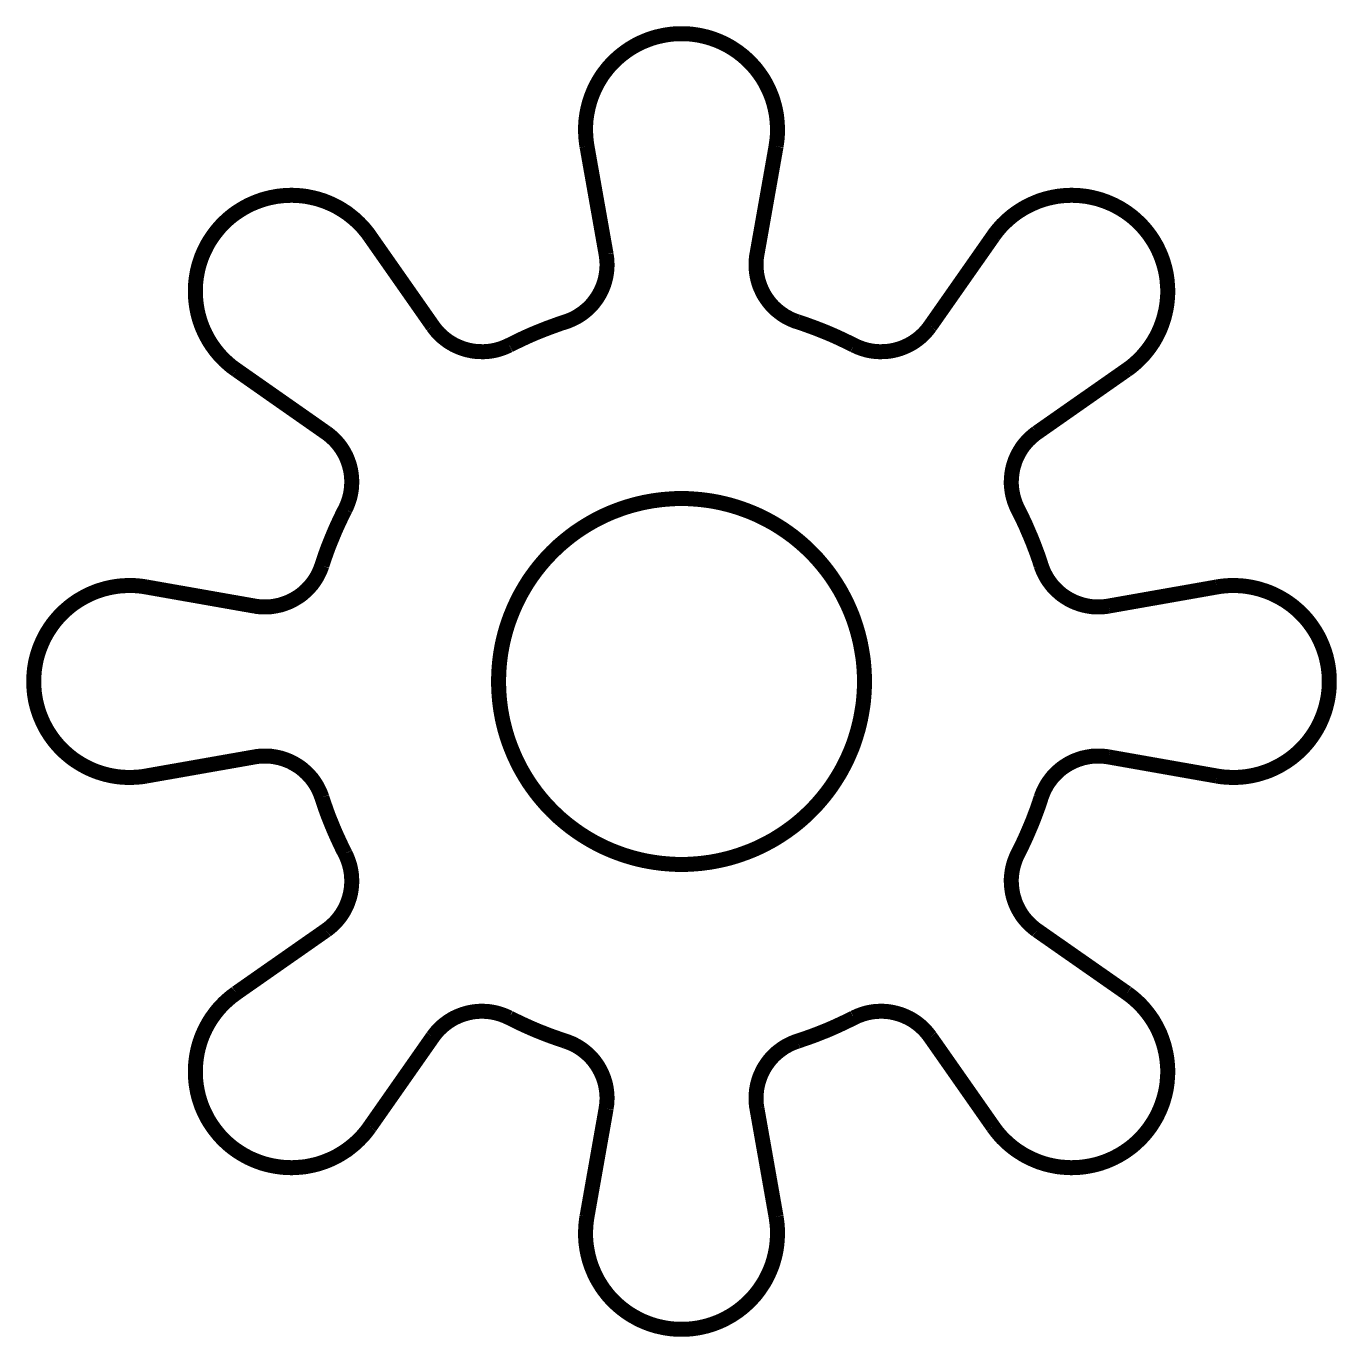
# Model space of a CAD drawing. Extents: x 1.1 to 21.8, y 1.7 to 15.4.
# Drawn here: x 4.028 to 4.888, y 4.899 to 5.759 of the extents above; entities that cross this region are included whole.
import ezdxf

# ---------------------------------------------------------------- set-up
doc = ezdxf.new("R2010")
doc.units = 0
doc.layers.get('0').update_dxf_attribs({"linetype": 'CONTINUOUS'})

msp = doc.modelspace()

# ---------------------------------------------------------------- linework, layer by layer
at = {"color": 0, "const_width": 0.00985}
for points in [[(4.52024, 5.6805), (4.52051, 5.68246), (4.52078, 5.68435), (4.521, 5.68631), (4.52111, 5.68826), (4.52115, 5.69021), (4.52115, 5.69217), (4.52111, 5.69407), (4.521, 5.69601), (4.52083, 5.69797), (4.52061, 5.69987), (4.52035, 5.70182), (4.51958, 5.70562), (4.5191, 5.70751), (4.51856, 5.70942), (4.51801, 5.71126), (4.51736, 5.71311), (4.51665, 5.7149), (4.5159, 5.71669), (4.51508, 5.71847), (4.51335, 5.72194), (4.51237, 5.72364), (4.51133, 5.72532), (4.51025, 5.72694), (4.50911, 5.72851), (4.50797, 5.73004), (4.50678, 5.73161), (4.50549, 5.73307), (4.50418, 5.73449), (4.50282, 5.73589), (4.50146, 5.73725), (4.49854, 5.73986), (4.4955, 5.74224), (4.49387, 5.74338), (4.49224, 5.74447), (4.49061, 5.7455), (4.48893, 5.74647), (4.48719, 5.7474), (4.48546, 5.74826), (4.48372, 5.74908), (4.48193, 5.74983), (4.48008, 5.75054), (4.47825, 5.75119), (4.4764, 5.75179), (4.47456, 5.75233), (4.47076, 5.75319), (4.46886, 5.75358), (4.4669, 5.75385), (4.465, 5.75413), (4.46306, 5.75429), (4.4611, 5.75439), (4.45915, 5.75444), (4.45719, 5.75444), (4.45524, 5.75439), (4.45335, 5.75429), (4.45139, 5.75413), (4.44943, 5.75385), (4.44754, 5.75358), (4.44564, 5.75319), (4.44185, 5.75233), (4.43994, 5.75179), (4.4381, 5.75119), (4.43625, 5.75054), (4.43446, 5.74983), (4.43267, 5.74908), (4.43088, 5.74826), (4.42914, 5.7474), (4.42746, 5.74647), (4.42578, 5.7455), (4.4241, 5.74447), (4.42247, 5.74338), (4.4209, 5.74224), (4.41932, 5.74104), (4.41786, 5.73986), (4.41635, 5.73856), (4.41493, 5.73725), (4.41351, 5.73589), (4.41217, 5.73449), (4.41086, 5.73307), (4.40961, 5.73161), (4.40842, 5.73004), (4.40722, 5.72851), (4.40608, 5.72694), (4.40506, 5.72532), (4.40403, 5.72364), (4.40306, 5.72194), (4.40213, 5.72021), (4.40126, 5.71847), (4.39974, 5.7149), (4.39903, 5.71311), (4.39839, 5.71126), (4.39779, 5.70942), (4.39681, 5.70562), (4.39606, 5.70182), (4.39578, 5.69987), (4.39551, 5.69797), (4.39535, 5.69601), (4.39524, 5.69407), (4.39518, 5.69217), (4.39529, 5.68826), (4.3954, 5.68631), (4.39561, 5.68435), (4.39583, 5.68246), (4.39615, 5.6805)], [(4.39615, 5.6805), (4.40869, 5.60965)], [(4.52024, 5.6805), (4.50771, 5.60965)], [(4.25369, 5.62147), (4.25256, 5.6231), (4.25136, 5.62462), (4.25011, 5.62614), (4.24886, 5.62761), (4.2475, 5.62901), (4.24615, 5.63037), (4.24474, 5.63172), (4.24328, 5.63303), (4.24175, 5.63428), (4.23872, 5.63667), (4.23708, 5.63775), (4.23546, 5.63878), (4.23378, 5.63981), (4.2321, 5.64079), (4.22863, 5.64253), (4.22504, 5.64404), (4.22319, 5.64475), (4.21951, 5.64594), (4.21761, 5.64643), (4.21571, 5.64686), (4.21192, 5.64763), (4.20996, 5.64789), (4.20806, 5.64806), (4.20611, 5.64828), (4.20221, 5.64839), (4.20031, 5.64833), (4.19835, 5.64828), (4.1964, 5.64811), (4.19444, 5.64789), (4.19254, 5.64768), (4.1906, 5.64729), (4.18869, 5.64692), (4.18679, 5.64649), (4.18494, 5.646), (4.18306, 5.64546), (4.18121, 5.64481), (4.17942, 5.64415), (4.17757, 5.64339), (4.17578, 5.64264), (4.17404, 5.64182), (4.17231, 5.6409), (4.17063, 5.63997), (4.16894, 5.63894), (4.16732, 5.63792), (4.16569, 5.63683), (4.16411, 5.63569), (4.1626, 5.6345), (4.16108, 5.63325), (4.15961, 5.63194), (4.15821, 5.63058), (4.15685, 5.62924), (4.15549, 5.62782), (4.15424, 5.62636), (4.153, 5.62483), (4.15181, 5.62332), (4.15067, 5.62175), (4.14953, 5.62011), (4.14849, 5.61849), (4.14746, 5.61681), (4.14654, 5.61513), (4.14481, 5.61165), (4.14328, 5.60807), (4.14264, 5.60622), (4.14144, 5.60254), (4.14094, 5.60064), (4.14051, 5.59874), (4.14014, 5.59685), (4.13981, 5.59494), (4.13954, 5.59299), (4.13932, 5.59104), (4.13921, 5.58914), (4.13911, 5.58718), (4.13911, 5.58328), (4.13921, 5.58132), (4.13938, 5.57943), (4.1396, 5.57747), (4.13986, 5.57553), (4.14019, 5.57362), (4.14057, 5.57172), (4.141, 5.56982), (4.14154, 5.56793), (4.14208, 5.56608), (4.14339, 5.56239), (4.14415, 5.5606), (4.14497, 5.55881), (4.14578, 5.55707), (4.14671, 5.55533), (4.14763, 5.55365), (4.14865, 5.55197), (4.14968, 5.55035), (4.15196, 5.54719), (4.15315, 5.54568), (4.1544, 5.54417), (4.15571, 5.54269), (4.15707, 5.54135), (4.15842, 5.53993), (4.16135, 5.53733), (4.16282, 5.53608), (4.16596, 5.53381)], [(4.75043, 5.53381), (4.75201, 5.53494), (4.75353, 5.53608), (4.75504, 5.53733), (4.75651, 5.53863), (4.75792, 5.53993), (4.75933, 5.54135), (4.76064, 5.54269), (4.76193, 5.54417), (4.76318, 5.54568), (4.76438, 5.54719), (4.76557, 5.54878), (4.76665, 5.55035), (4.76774, 5.55197), (4.76969, 5.55533), (4.77143, 5.55881), (4.77225, 5.5606), (4.77294, 5.56239), (4.77365, 5.56424), (4.77485, 5.56793), (4.77533, 5.56982), (4.77621, 5.57362), (4.77653, 5.57553), (4.77681, 5.57747), (4.77701, 5.57943), (4.77718, 5.58132), (4.77729, 5.58328), (4.77729, 5.58718), (4.77718, 5.58914), (4.77701, 5.59104), (4.77686, 5.59299), (4.77658, 5.59494), (4.77626, 5.59685), (4.77588, 5.59874), (4.77544, 5.60064), (4.7749, 5.60254), (4.77436, 5.60439), (4.77376, 5.60622), (4.77306, 5.60807), (4.77235, 5.60986), (4.77154, 5.61165), (4.77072, 5.61339), (4.76986, 5.61513), (4.7679, 5.61849), (4.76574, 5.62175), (4.7646, 5.62332), (4.7634, 5.62483), (4.76215, 5.62636), (4.76085, 5.62782), (4.75956, 5.62924), (4.75672, 5.63194), (4.75526, 5.63325), (4.75379, 5.6345), (4.75222, 5.63569), (4.75065, 5.63683), (4.74908, 5.63792), (4.74744, 5.63894), (4.74576, 5.63997), (4.74229, 5.64182), (4.74056, 5.64264), (4.73699, 5.64415), (4.73329, 5.64546), (4.73144, 5.646), (4.72954, 5.64649), (4.72765, 5.64692), (4.72385, 5.64768), (4.7219, 5.64789), (4.72, 5.64811), (4.71804, 5.64828), (4.71414, 5.64839), (4.71218, 5.64833), (4.71029, 5.64828), (4.70833, 5.64806), (4.70638, 5.64789), (4.70449, 5.64763), (4.70253, 5.64725), (4.70063, 5.64686), (4.69874, 5.64643), (4.69689, 5.64594), (4.69499, 5.64535), (4.69314, 5.64475), (4.69135, 5.64404), (4.68778, 5.64253), (4.68431, 5.64079), (4.68257, 5.63981), (4.67931, 5.63775), (4.67768, 5.63667), (4.67611, 5.63547), (4.67458, 5.63428), (4.67312, 5.63303), (4.67165, 5.63172), (4.66883, 5.62901), (4.66754, 5.62761), (4.66629, 5.62614), (4.66504, 5.62462), (4.66385, 5.6231), (4.66271, 5.62147)], [(4.25369, 5.62147), (4.29497, 5.5625)], [(4.66271, 5.62147), (4.62142, 5.5625)], [(4.382, 5.56532), (4.38346, 5.56581), (4.38639, 5.567), (4.38781, 5.56771), (4.38917, 5.56842), (4.39051, 5.56922), (4.39312, 5.57096), (4.39437, 5.57194), (4.39556, 5.57292), (4.39675, 5.57394), (4.39789, 5.57503), (4.39899, 5.57617), (4.40001, 5.57736), (4.40099, 5.57861), (4.40192, 5.57986), (4.40283, 5.58117), (4.40365, 5.58247), (4.4044, 5.58382), (4.40517, 5.58524), (4.40582, 5.58664), (4.40642, 5.58806), (4.40701, 5.58951), (4.4075, 5.59104), (4.40793, 5.5925), (4.40831, 5.59407), (4.40864, 5.5956), (4.40886, 5.59711), (4.40907, 5.59868), (4.40929, 5.60183), (4.40929, 5.6034), (4.40924, 5.60493), (4.40913, 5.6065), (4.40869, 5.60965)], [(4.5344, 5.56532), (4.53288, 5.56581), (4.53142, 5.5664), (4.53, 5.567), (4.5286, 5.56771), (4.52724, 5.56842), (4.52582, 5.56922), (4.52453, 5.5701), (4.52328, 5.57096), (4.52078, 5.57292), (4.51964, 5.57394), (4.5185, 5.57503), (4.51742, 5.57617), (4.51639, 5.57736), (4.5154, 5.57861), (4.51449, 5.57986), (4.51357, 5.58117), (4.51275, 5.58247), (4.51193, 5.58382), (4.51124, 5.58524), (4.50993, 5.58806), (4.50939, 5.58951), (4.5089, 5.59104), (4.50846, 5.5925), (4.50808, 5.59407), (4.50776, 5.5956), (4.50749, 5.59711), (4.50717, 5.60026), (4.50711, 5.60183), (4.50711, 5.6034), (4.50717, 5.60493), (4.50726, 5.6065), (4.50743, 5.60807), (4.50771, 5.60965)], [(4.34517, 5.55003), (4.34375, 5.54937), (4.34229, 5.54872), (4.34088, 5.54818), (4.33936, 5.54764), (4.33789, 5.54719), (4.33637, 5.54676), (4.33479, 5.54644), (4.33328, 5.54617), (4.33171, 5.54596), (4.33018, 5.54585), (4.32861, 5.54574), (4.32704, 5.54574), (4.32389, 5.54585), (4.32238, 5.54601), (4.32081, 5.54622), (4.31922, 5.54656), (4.31771, 5.54688), (4.31619, 5.54731), (4.31472, 5.54775), (4.31326, 5.54829), (4.31179, 5.54889), (4.31033, 5.54953), (4.30892, 5.55018), (4.30757, 5.551), (4.30626, 5.55176), (4.3049, 5.55263), (4.30365, 5.55354), (4.3024, 5.55453), (4.30122, 5.5555), (4.29893, 5.55767), (4.29785, 5.55881), (4.29688, 5.56), (4.2959, 5.56125), (4.29497, 5.5625)], [(4.382, 5.56532), (4.37819, 5.56407), (4.37071, 5.56136), (4.36697, 5.5599), (4.36328, 5.55843), (4.3596, 5.55686), (4.35596, 5.55524), (4.35232, 5.55354), (4.34874, 5.55181), (4.34517, 5.55003)], [(4.57124, 5.55003), (4.56765, 5.55181), (4.56407, 5.55354), (4.56044, 5.55524), (4.55681, 5.55686), (4.55311, 5.55843), (4.54943, 5.5599), (4.54568, 5.56136), (4.53819, 5.56407), (4.5344, 5.56532)], [(4.57124, 5.55003), (4.57406, 5.54872), (4.57699, 5.54764), (4.58003, 5.54676), (4.58154, 5.54644), (4.58311, 5.54617), (4.58464, 5.54596), (4.58778, 5.54574), (4.58936, 5.54574), (4.59093, 5.54579), (4.59244, 5.54585), (4.59403, 5.54601), (4.5956, 5.54622), (4.59864, 5.54688), (4.60167, 5.54775), (4.60314, 5.54829), (4.6046, 5.54889), (4.60742, 5.55018), (4.60883, 5.551), (4.61014, 5.55176), (4.61143, 5.55263), (4.61274, 5.55354), (4.61399, 5.55453), (4.61518, 5.5555), (4.61746, 5.55767), (4.61849, 5.55881), (4.61951, 5.56), (4.6205, 5.56125), (4.62142, 5.5625)], [(4.16596, 5.53381), (4.22493, 5.49251)], [(4.75043, 5.53381), (4.6914, 5.49251)], [(4.23742, 5.44228), (4.23812, 5.44368), (4.23931, 5.44661), (4.23981, 5.44808), (4.24029, 5.4496), (4.24067, 5.45111), (4.241, 5.45264), (4.24126, 5.45415), (4.24149, 5.45574), (4.24164, 5.45731), (4.24169, 5.45882), (4.24175, 5.46039), (4.24169, 5.46197), (4.2416, 5.46354), (4.24143, 5.46511), (4.24121, 5.46669), (4.24094, 5.46821), (4.24018, 5.47125), (4.23969, 5.47271), (4.23915, 5.47424), (4.23861, 5.47564), (4.23796, 5.47711), (4.23725, 5.47851), (4.23649, 5.47987), (4.23568, 5.48122), (4.23481, 5.48253), (4.23389, 5.48383), (4.23296, 5.48503), (4.2309, 5.48742), (4.22863, 5.48958), (4.22743, 5.49061), (4.22618, 5.4916), (4.22493, 5.49251)], [(4.67899, 5.44228), (4.67828, 5.44368), (4.67708, 5.44661), (4.6766, 5.44808), (4.67611, 5.4496), (4.67572, 5.45111), (4.6754, 5.45264), (4.67513, 5.45415), (4.67492, 5.45574), (4.67475, 5.45731), (4.67464, 5.45882), (4.67464, 5.46039), (4.67469, 5.46197), (4.67481, 5.46354), (4.67497, 5.46511), (4.67518, 5.46669), (4.67546, 5.46821), (4.67578, 5.46972), (4.67622, 5.47125), (4.67671, 5.47271), (4.67719, 5.47424), (4.67779, 5.47564), (4.67844, 5.47711), (4.67914, 5.47851), (4.6799, 5.47987), (4.68072, 5.48122), (4.68153, 5.48253), (4.68246, 5.48383), (4.68343, 5.48503), (4.68549, 5.48742), (4.68778, 5.48958), (4.68896, 5.49061), (4.69015, 5.4916), (4.6914, 5.49251)], [(4.23742, 5.44228), (4.23562, 5.43875), (4.23389, 5.43511), (4.23221, 5.43153), (4.23058, 5.42785), (4.22906, 5.42421), (4.22754, 5.42046), (4.22607, 5.41678), (4.22472, 5.41303), (4.22342, 5.40924), (4.22217, 5.40543)], [(4.69422, 5.40543), (4.69299, 5.40924), (4.69168, 5.41303), (4.69026, 5.41678), (4.68886, 5.42046), (4.68733, 5.42421), (4.68576, 5.42785), (4.68419, 5.43153), (4.68251, 5.43511), (4.68078, 5.43875), (4.67899, 5.44228)], [(4.22217, 5.40543), (4.22108, 5.4025), (4.22043, 5.4011), (4.21903, 5.39828), (4.21821, 5.39692), (4.21739, 5.39561), (4.21647, 5.39432), (4.21556, 5.39307), (4.21451, 5.39187), (4.21349, 5.39074), (4.2124, 5.3896), (4.21126, 5.38851), (4.20888, 5.38644), (4.20763, 5.38553), (4.20632, 5.38465), (4.20361, 5.38303), (4.20226, 5.38232), (4.20085, 5.38162), (4.19938, 5.38103), (4.19792, 5.38049), (4.19646, 5.37999), (4.19493, 5.3795), (4.19342, 5.37918), (4.19185, 5.37885), (4.19032, 5.37858), (4.18875, 5.37836), (4.18722, 5.37825), (4.18565, 5.37819), (4.18408, 5.37819), (4.18251, 5.37825), (4.18093, 5.37836), (4.17936, 5.37853), (4.17785, 5.37879)], [(4.69422, 5.40543), (4.69472, 5.40397), (4.69532, 5.4025), (4.6959, 5.4011), (4.69661, 5.39968), (4.69738, 5.39828), (4.69814, 5.39692), (4.699, 5.39561), (4.69993, 5.39432), (4.70085, 5.39307), (4.70182, 5.39187), (4.704, 5.3896), (4.70514, 5.38851), (4.70628, 5.38747), (4.70751, 5.38644), (4.70876, 5.38553), (4.71007, 5.38465), (4.71137, 5.38385), (4.71272, 5.38303), (4.71556, 5.38162), (4.71701, 5.38103), (4.71847, 5.38049), (4.71994, 5.37999), (4.72146, 5.3795), (4.7245, 5.37885), (4.72607, 5.37858), (4.7276, 5.37836), (4.72917, 5.37825), (4.73074, 5.37819), (4.73232, 5.37819), (4.73389, 5.37825), (4.7354, 5.37836), (4.73699, 5.37853), (4.73856, 5.37879)], [(4.10693, 5.39128), (4.10504, 5.3916), (4.10308, 5.39187), (4.10113, 5.39204), (4.09924, 5.39219), (4.09728, 5.39225), (4.09532, 5.39225), (4.09337, 5.39219), (4.09142, 5.39208), (4.08946, 5.39193), (4.08757, 5.39171), (4.08567, 5.39139), (4.08371, 5.39106), (4.07992, 5.39019), (4.07807, 5.38965), (4.07617, 5.38906), (4.07438, 5.38846), (4.07254, 5.38775), (4.07075, 5.38699), (4.06896, 5.38618), (4.06722, 5.38531), (4.06554, 5.38439), (4.06381, 5.3834), (4.06218, 5.38243), (4.06054, 5.38135), (4.05892, 5.38021), (4.0574, 5.37907), (4.05588, 5.37782), (4.05442, 5.37657), (4.05296, 5.37528), (4.05154, 5.37392), (4.05018, 5.3725), (4.04889, 5.3711), (4.04764, 5.36963), (4.04639, 5.36811), (4.04519, 5.36654), (4.04411, 5.36496), (4.04303, 5.36333), (4.04199, 5.36171), (4.04101, 5.36003), (4.0401, 5.35829), (4.03922, 5.35656), (4.03842, 5.35476), (4.03765, 5.35297), (4.03694, 5.35118), (4.03629, 5.34933), (4.03569, 5.3475), (4.03515, 5.34565), (4.03467, 5.34375), (4.03424, 5.34185), (4.0339, 5.3399), (4.03358, 5.338), (4.03336, 5.33604), (4.03321, 5.33415), (4.03304, 5.33219), (4.03299, 5.33024), (4.03299, 5.32829), (4.03304, 5.32633), (4.03321, 5.32438), (4.03336, 5.32249), (4.03358, 5.32053), (4.0339, 5.31863), (4.03424, 5.31668), (4.03467, 5.31483), (4.03515, 5.31293), (4.03569, 5.31104), (4.03629, 5.30919), (4.03694, 5.30735), (4.03765, 5.30556), (4.03842, 5.30376), (4.03922, 5.30197), (4.0401, 5.30024), (4.04101, 5.2985), (4.04199, 5.29682), (4.04303, 5.29519), (4.04411, 5.29357), (4.04519, 5.29199), (4.04639, 5.29042), (4.04764, 5.2889), (4.04889, 5.28743), (4.05018, 5.28603), (4.05154, 5.28461), (4.05296, 5.28326), (4.05442, 5.28196), (4.05588, 5.28071), (4.0574, 5.27946), (4.05892, 5.27832), (4.06054, 5.27718), (4.06381, 5.27512), (4.06554, 5.27414), (4.06722, 5.27322), (4.06896, 5.27235), (4.07075, 5.27154), (4.07254, 5.27078), (4.07438, 5.27007), (4.07617, 5.26947), (4.07807, 5.26888), (4.07992, 5.26833), (4.08371, 5.26747), (4.08567, 5.26714), (4.08757, 5.26682), (4.08946, 5.2666), (4.09142, 5.26644), (4.09337, 5.26633), (4.09532, 5.26628), (4.09728, 5.26628), (4.09924, 5.26639), (4.10113, 5.2665), (4.10308, 5.26665), (4.10504, 5.26693), (4.10693, 5.26725)], [(4.10693, 5.39128), (4.17785, 5.37879)], [(4.8094, 5.39128), (4.73856, 5.37879)], [(4.8094, 5.26725), (4.81136, 5.26693), (4.81332, 5.26665), (4.81521, 5.2665), (4.81912, 5.26628), (4.82107, 5.26628), (4.82303, 5.26633), (4.82493, 5.26644), (4.82688, 5.2666), (4.82883, 5.26682), (4.83263, 5.26747), (4.83458, 5.2679), (4.83643, 5.26833), (4.83832, 5.26888), (4.84201, 5.27007), (4.84386, 5.27078), (4.84565, 5.27154), (4.84739, 5.27235), (4.84912, 5.27322), (4.85086, 5.27414), (4.85254, 5.27512), (4.85422, 5.27615), (4.85585, 5.27718), (4.859, 5.27946), (4.86051, 5.28071), (4.86199, 5.28196), (4.86344, 5.28326), (4.86481, 5.28461), (4.86751, 5.28743), (4.86876, 5.2889), (4.87001, 5.29042), (4.87229, 5.29357), (4.87337, 5.29519), (4.8744, 5.29682), (4.87538, 5.2985), (4.87631, 5.30024), (4.87717, 5.30197), (4.87799, 5.30376), (4.87875, 5.30556), (4.87944, 5.30735), (4.8801, 5.30919), (4.88069, 5.31104), (4.88124, 5.31293), (4.88167, 5.31483), (4.88211, 5.31668), (4.88249, 5.31863), (4.88276, 5.32053), (4.88303, 5.32249), (4.88319, 5.32438), (4.88331, 5.32633), (4.88336, 5.32829), (4.88336, 5.33024), (4.88331, 5.33219), (4.88319, 5.33415), (4.88303, 5.33604), (4.88276, 5.338), (4.88249, 5.3399), (4.88211, 5.34185), (4.88124, 5.34565), (4.88069, 5.3475), (4.8801, 5.34933), (4.87944, 5.35118), (4.87875, 5.35297), (4.87799, 5.35476), (4.87717, 5.35656), (4.87631, 5.35829), (4.87538, 5.36003), (4.8744, 5.36171), (4.87337, 5.36333), (4.87229, 5.36496), (4.87001, 5.36811), (4.86876, 5.36963), (4.86751, 5.3711), (4.86481, 5.37392), (4.86344, 5.37528), (4.86199, 5.37657), (4.86051, 5.37782), (4.859, 5.37907), (4.85585, 5.38135), (4.85422, 5.38243), (4.85086, 5.38439), (4.84912, 5.38531), (4.84739, 5.38618), (4.84565, 5.38699), (4.84386, 5.38775), (4.84201, 5.38846), (4.83832, 5.38965), (4.83643, 5.39019), (4.83458, 5.39063), (4.83263, 5.39106), (4.82883, 5.39171), (4.82688, 5.39193), (4.82493, 5.39208), (4.82303, 5.39219), (4.82107, 5.39225), (4.81912, 5.39225), (4.81717, 5.39219), (4.81521, 5.39204), (4.81332, 5.39187), (4.81136, 5.3916), (4.8094, 5.39128)], [(4.10693, 5.26725), (4.17785, 5.27974)], [(4.22217, 5.2531), (4.22108, 5.25603), (4.22043, 5.25743), (4.21903, 5.26025), (4.21821, 5.26161), (4.21739, 5.26292), (4.21647, 5.26421), (4.21556, 5.26546), (4.21451, 5.26665), (4.21349, 5.26779), (4.2124, 5.26893), (4.21126, 5.27001), (4.20888, 5.27208), (4.20763, 5.273), (4.20632, 5.27387), (4.20361, 5.2755), (4.20226, 5.27621), (4.20085, 5.27692), (4.19938, 5.2775), (4.19792, 5.27806), (4.19646, 5.27854), (4.19493, 5.27903), (4.19342, 5.27935), (4.19185, 5.27968), (4.19032, 5.27994), (4.18875, 5.28017), (4.18722, 5.28028), (4.18565, 5.28033), (4.18408, 5.28033), (4.18251, 5.28028), (4.18093, 5.28017), (4.17936, 5.28), (4.17785, 5.27974)], [(4.69422, 5.2531), (4.69472, 5.25456), (4.69532, 5.25603), (4.6959, 5.25743), (4.69661, 5.25885), (4.69738, 5.26025), (4.69814, 5.26161), (4.699, 5.26292), (4.69993, 5.26421), (4.70085, 5.26546), (4.70182, 5.26665), (4.704, 5.26893), (4.70514, 5.27001), (4.70628, 5.27106), (4.70751, 5.27208), (4.70876, 5.273), (4.71007, 5.27387), (4.71137, 5.27468), (4.71272, 5.2755), (4.71556, 5.27692), (4.71701, 5.2775), (4.71847, 5.27806), (4.71994, 5.27854), (4.72146, 5.27903), (4.7245, 5.27968), (4.72607, 5.27994), (4.7276, 5.28017), (4.72917, 5.28028), (4.73074, 5.28033), (4.73232, 5.28033), (4.73389, 5.28028), (4.7354, 5.28017), (4.73699, 5.28), (4.73856, 5.27974)], [(4.8094, 5.26725), (4.73856, 5.27974)], [(4.22217, 5.2531), (4.22342, 5.24929), (4.22472, 5.2455), (4.22607, 5.24175), (4.22754, 5.23807), (4.22906, 5.23432), (4.23058, 5.23068), (4.23221, 5.22706), (4.23389, 5.22342), (4.23562, 5.21978), (4.23742, 5.21625)], [(4.67899, 5.21625), (4.68078, 5.21978), (4.68251, 5.22342), (4.68419, 5.22706), (4.68733, 5.23432), (4.68886, 5.23807), (4.69026, 5.24175), (4.69168, 5.2455), (4.69299, 5.24929), (4.69422, 5.2531)], [(4.23742, 5.21625), (4.23812, 5.21485), (4.23931, 5.21192), (4.23981, 5.21044), (4.24029, 5.20893), (4.24067, 5.20742), (4.241, 5.20589), (4.24126, 5.20437), (4.24149, 5.20281), (4.24164, 5.20122), (4.24169, 5.19971), (4.24175, 5.19814), (4.24169, 5.19656), (4.2416, 5.19499), (4.24143, 5.19342), (4.24121, 5.19189), (4.24094, 5.19032), (4.24018, 5.18728), (4.23969, 5.18582), (4.23915, 5.18431), (4.23861, 5.18289), (4.23796, 5.18143), (4.23725, 5.18001), (4.23649, 5.17865), (4.23568, 5.17731), (4.23481, 5.176), (4.23389, 5.17469), (4.23296, 5.1735), (4.2309, 5.17111), (4.22863, 5.16894), (4.22743, 5.16792), (4.22618, 5.16694), (4.22493, 5.16601)], [(4.67899, 5.21625), (4.67828, 5.21485), (4.67708, 5.21192), (4.6766, 5.21044), (4.67611, 5.20893), (4.67572, 5.20742), (4.6754, 5.20589), (4.67513, 5.20437), (4.67492, 5.20281), (4.67475, 5.20122), (4.67464, 5.19971), (4.67464, 5.19814), (4.67469, 5.19656), (4.67481, 5.19499), (4.67497, 5.19342), (4.67518, 5.19189), (4.67546, 5.19032), (4.67578, 5.18881), (4.67622, 5.18728), (4.67671, 5.18582), (4.67719, 5.18431), (4.67779, 5.18289), (4.67844, 5.18143), (4.67914, 5.18001), (4.6799, 5.17865), (4.68072, 5.17731), (4.68153, 5.176), (4.68246, 5.17469), (4.68343, 5.1735), (4.68549, 5.17111), (4.68778, 5.16894), (4.68896, 5.16792), (4.69015, 5.16694), (4.6914, 5.16601)], [(4.16596, 5.12478), (4.22493, 5.16601)], [(4.75043, 5.12478), (4.6914, 5.16601)], [(4.16596, 5.12478), (4.16439, 5.12358), (4.16282, 5.12244), (4.16135, 5.12121), (4.15842, 5.1186), (4.15707, 5.11724), (4.15571, 5.11583), (4.1544, 5.11436), (4.15315, 5.11285), (4.15196, 5.11133), (4.14968, 5.10818), (4.14865, 5.10656), (4.14763, 5.10487), (4.14671, 5.10319), (4.14578, 5.10146), (4.14497, 5.09972), (4.14415, 5.09793), (4.14339, 5.09614), (4.14208, 5.09244), (4.14154, 5.0906), (4.141, 5.08871), (4.14057, 5.08681), (4.14019, 5.0849), (4.13986, 5.08301), (4.1396, 5.08106), (4.13938, 5.0791), (4.13921, 5.07721), (4.13911, 5.07525), (4.13911, 5.07135), (4.13921, 5.06939), (4.13932, 5.06749), (4.13954, 5.06554), (4.13981, 5.06358), (4.14014, 5.06168), (4.14051, 5.05979), (4.14094, 5.05789), (4.14144, 5.05599), (4.14264, 5.05231), (4.14328, 5.05046), (4.14481, 5.04688), (4.14654, 5.0434), (4.14746, 5.04172), (4.14849, 5.04004), (4.14953, 5.03842), (4.15067, 5.03678), (4.15181, 5.03521), (4.153, 5.03369), (4.15424, 5.03217), (4.15549, 5.03071), (4.15685, 5.02929), (4.15821, 5.02794), (4.15961, 5.02658), (4.16108, 5.02528), (4.1626, 5.02403), (4.16411, 5.02285), (4.16569, 5.02171), (4.16732, 5.02061), (4.16894, 5.01958), (4.17063, 5.01856), (4.17231, 5.01764), (4.17404, 5.01671), (4.17578, 5.0159), (4.17757, 5.01514), (4.17942, 5.01438), (4.18121, 5.01372), (4.18306, 5.01307), (4.18494, 5.01253), (4.18679, 5.01204), (4.18869, 5.01161), (4.1906, 5.01124), (4.19254, 5.0109), (4.19444, 5.01064), (4.1964, 5.01042), (4.19835, 5.01025), (4.20031, 5.01019), (4.20221, 5.01014), (4.20415, 5.01019), (4.20611, 5.01031), (4.20806, 5.01047), (4.20996, 5.01064), (4.21192, 5.0109), (4.21571, 5.01167), (4.21761, 5.0121), (4.21951, 5.01258), (4.22319, 5.01378), (4.22504, 5.01449), (4.22863, 5.016), (4.2321, 5.01774), (4.23378, 5.01872), (4.23546, 5.01975), (4.23708, 5.02078), (4.23872, 5.02186), (4.24175, 5.02425), (4.24328, 5.0255), (4.24474, 5.02681), (4.24615, 5.02815), (4.2475, 5.02951), (4.24886, 5.03093), (4.25011, 5.03239), (4.25136, 5.0339), (4.25256, 5.03549), (4.25369, 5.03706)], [(4.66271, 5.03706), (4.66385, 5.03549), (4.66504, 5.0339), (4.66629, 5.03239), (4.66754, 5.03093), (4.66883, 5.02951), (4.67165, 5.02681), (4.67312, 5.0255), (4.67458, 5.02425), (4.67611, 5.02306), (4.67768, 5.02186), (4.67931, 5.02078), (4.68257, 5.01872), (4.68431, 5.01774), (4.68778, 5.016), (4.69135, 5.01449), (4.69314, 5.01378), (4.69499, 5.01318), (4.69689, 5.01258), (4.69874, 5.0121), (4.70063, 5.01167), (4.70253, 5.01129), (4.70449, 5.0109), (4.70638, 5.01064), (4.71029, 5.01031), (4.71218, 5.01019), (4.71414, 5.01014), (4.71804, 5.01025), (4.72, 5.01042), (4.7219, 5.01064), (4.72385, 5.0109), (4.72575, 5.01124), (4.72765, 5.01161), (4.72954, 5.01204), (4.73144, 5.01253), (4.73329, 5.01307), (4.73699, 5.01438), (4.74056, 5.0159), (4.74229, 5.01671), (4.74576, 5.01856), (4.74744, 5.01958), (4.74908, 5.02061), (4.75065, 5.02171), (4.75222, 5.02285), (4.75379, 5.02403), (4.75526, 5.02528), (4.75672, 5.02658), (4.75956, 5.02929), (4.76085, 5.03071), (4.76215, 5.03217), (4.7634, 5.03369), (4.7646, 5.03521), (4.76574, 5.03678), (4.7679, 5.04004), (4.76986, 5.0434), (4.77072, 5.04514), (4.77154, 5.04688), (4.77235, 5.04867), (4.77306, 5.05046), (4.77376, 5.05231), (4.77436, 5.05414), (4.7749, 5.05599), (4.77544, 5.05789), (4.77588, 5.05979), (4.77626, 5.06168), (4.77658, 5.06358), (4.77686, 5.06554), (4.77701, 5.06749), (4.77718, 5.06939), (4.77729, 5.07135), (4.77729, 5.07525), (4.77718, 5.07721), (4.77701, 5.0791), (4.77681, 5.08106), (4.77653, 5.08301), (4.77621, 5.0849), (4.77533, 5.08871), (4.77485, 5.0906), (4.77365, 5.09429), (4.77294, 5.09614), (4.77225, 5.09793), (4.77143, 5.09972), (4.76969, 5.10319), (4.76774, 5.10656), (4.76665, 5.10818), (4.76557, 5.10975), (4.76438, 5.11133), (4.76318, 5.11285), (4.76193, 5.11436), (4.76064, 5.11583), (4.75933, 5.11724), (4.75792, 5.1186), (4.75651, 5.1199), (4.75504, 5.12121), (4.75353, 5.12244), (4.75201, 5.12358), (4.75043, 5.12478)], [(4.34517, 5.10851), (4.34375, 5.10915), (4.34229, 5.10981), (4.34088, 5.11035), (4.33936, 5.11089), (4.33789, 5.11133), (4.33637, 5.11176), (4.33479, 5.11208), (4.33328, 5.11236), (4.33171, 5.11257), (4.33018, 5.11268), (4.32861, 5.11279), (4.32547, 5.11279), (4.32389, 5.11268), (4.32238, 5.11253), (4.32081, 5.11231), (4.31922, 5.11199), (4.31771, 5.11165), (4.31619, 5.11122), (4.31472, 5.11079), (4.31326, 5.11025), (4.31179, 5.10965), (4.31033, 5.109), (4.30892, 5.10835), (4.30757, 5.10758), (4.30626, 5.10678), (4.3049, 5.1059), (4.30365, 5.10499), (4.3024, 5.104), (4.30122, 5.10303), (4.29893, 5.10086), (4.29785, 5.09972), (4.29688, 5.09853), (4.2959, 5.09728), (4.29497, 5.09603)], [(4.34517, 5.10851), (4.34874, 5.10672), (4.35232, 5.10499), (4.35596, 5.10331), (4.3596, 5.10167), (4.36328, 5.1001), (4.36697, 5.09864), (4.37071, 5.09717), (4.37446, 5.09581), (4.37819, 5.09451), (4.382, 5.09321)], [(4.5344, 5.09321), (4.53819, 5.09451), (4.54194, 5.09581), (4.54568, 5.09717), (4.54943, 5.09864), (4.55311, 5.1001), (4.55681, 5.10167), (4.56044, 5.10331), (4.56407, 5.10499), (4.56765, 5.10672), (4.57124, 5.10851)], [(4.57124, 5.10851), (4.57406, 5.10981), (4.57699, 5.11089), (4.58003, 5.11176), (4.58154, 5.11208), (4.58311, 5.11236), (4.58464, 5.11257), (4.58778, 5.11279), (4.59093, 5.11279), (4.59244, 5.11268), (4.59403, 5.11253), (4.5956, 5.11231), (4.59864, 5.11165), (4.60167, 5.11079), (4.60314, 5.11025), (4.6046, 5.10965), (4.60742, 5.10835), (4.60883, 5.10758), (4.61014, 5.10678), (4.61143, 5.1059), (4.61274, 5.10499), (4.61399, 5.104), (4.61518, 5.10303), (4.61746, 5.10086), (4.61849, 5.09972), (4.61951, 5.09853), (4.6205, 5.09728), (4.62142, 5.09603)], [(4.25369, 5.03706), (4.29497, 5.09603)], [(4.382, 5.09321), (4.38346, 5.09272), (4.38639, 5.09153), (4.38781, 5.09082), (4.38917, 5.09011), (4.39051, 5.08931), (4.39312, 5.08757), (4.39437, 5.08658), (4.39556, 5.08561), (4.39675, 5.08458), (4.39789, 5.0835), (4.39899, 5.08236), (4.40001, 5.08117), (4.40099, 5.07997), (4.40283, 5.07736), (4.40365, 5.07607), (4.4044, 5.07471), (4.40517, 5.07329), (4.40582, 5.07189), (4.40642, 5.07047), (4.40701, 5.06901), (4.4075, 5.06749), (4.40793, 5.06603), (4.40831, 5.06451), (4.40864, 5.06293), (4.40886, 5.06142), (4.40907, 5.05985), (4.40929, 5.05669), (4.40929, 5.05518), (4.40924, 5.0536), (4.40913, 5.05203), (4.4089, 5.05046), (4.40869, 5.04893)], [(4.5344, 5.09321), (4.53288, 5.09272), (4.53142, 5.09212), (4.53, 5.09153), (4.5286, 5.09082), (4.52724, 5.09011), (4.52582, 5.08931), (4.52453, 5.08843), (4.52328, 5.08757), (4.52078, 5.08561), (4.51964, 5.08458), (4.5185, 5.0835), (4.51742, 5.08236), (4.51639, 5.08117), (4.5154, 5.07997), (4.51357, 5.07736), (4.51275, 5.07607), (4.51193, 5.07471), (4.51124, 5.07329), (4.50993, 5.07047), (4.50939, 5.06901), (4.5089, 5.06749), (4.50846, 5.06603), (4.50808, 5.06451), (4.50776, 5.06293), (4.50749, 5.06142), (4.50717, 5.05826), (4.50711, 5.05669), (4.50711, 5.05518), (4.50717, 5.0536), (4.50726, 5.05203), (4.50743, 5.05046), (4.50771, 5.04893)], [(4.66271, 5.03706), (4.62142, 5.09603)], [(4.39615, 4.97803), (4.40869, 5.04893)], [(4.52024, 4.97803), (4.50771, 5.04893)], [(4.39615, 4.97803), (4.39583, 4.97607), (4.39561, 4.97418), (4.3954, 4.97222), (4.39529, 4.97026), (4.39524, 4.96837), (4.39518, 4.96636), (4.39524, 4.96446), (4.39535, 4.96251), (4.39551, 4.96056), (4.39578, 4.95865), (4.39606, 4.95671), (4.39681, 4.9529), (4.39779, 4.94911), (4.39839, 4.94726), (4.39903, 4.94542), (4.39974, 4.94363), (4.40126, 4.94006), (4.40213, 4.93832), (4.40306, 4.93658), (4.40403, 4.9349), (4.40608, 4.93164), (4.40722, 4.93001), (4.40842, 4.9285), (4.40961, 4.92692), (4.41086, 4.92546), (4.41217, 4.92404), (4.41351, 4.92264), (4.41493, 4.92128), (4.41635, 4.91997), (4.41786, 4.91868), (4.41932, 4.91749), (4.4209, 4.91629), (4.42247, 4.91515), (4.4241, 4.91407), (4.42578, 4.91303), (4.42746, 4.91211), (4.42914, 4.91114), (4.43088, 4.91026), (4.43267, 4.90944), (4.43446, 4.90869), (4.43625, 4.90799), (4.4381, 4.90733), (4.43994, 4.90674), (4.44185, 4.90619), (4.44564, 4.90533), (4.44754, 4.90494), (4.44943, 4.90468), (4.45139, 4.9044), (4.45335, 4.90424), (4.45524, 4.90414), (4.45719, 4.90408), (4.45915, 4.90408), (4.4611, 4.90414), (4.46306, 4.90424), (4.465, 4.9044), (4.4669, 4.90468), (4.46886, 4.90494), (4.47076, 4.90533), (4.47456, 4.90619), (4.4764, 4.90674), (4.47825, 4.90733), (4.48008, 4.90799), (4.48193, 4.90869), (4.48372, 4.90944), (4.48546, 4.91026), (4.48719, 4.91114), (4.48893, 4.91211), (4.49061, 4.91303), (4.49224, 4.91407), (4.49387, 4.91515), (4.4955, 4.91629), (4.49854, 4.91868), (4.50146, 4.92128), (4.50282, 4.92264), (4.50418, 4.92404), (4.50549, 4.92546), (4.50678, 4.92692), (4.50797, 4.9285), (4.50911, 4.93001), (4.51025, 4.93164), (4.51133, 4.93326), (4.51237, 4.9349), (4.51335, 4.93658), (4.51508, 4.94006), (4.5159, 4.94185), (4.51665, 4.94363), (4.51736, 4.94542), (4.51801, 4.94726), (4.51856, 4.94911), (4.5191, 4.95101), (4.51958, 4.9529), (4.52035, 4.95671), (4.52061, 4.95865), (4.52083, 4.96056), (4.521, 4.96251), (4.52111, 4.96446), (4.52115, 4.96636), (4.52115, 4.96837), (4.52111, 4.97026), (4.521, 4.97222), (4.52078, 4.97418), (4.52051, 4.97607), (4.52024, 4.97803)]]:
    msp.add_lwpolyline(points, dxfattribs=at)
msp.add_lwpolyline([(4.33811, 5.32926), (4.33817, 5.33242), (4.33826, 5.33556), (4.33849, 5.33871), (4.33876, 5.34179), (4.33914, 5.34494), (4.33957, 5.34804), (4.34011, 5.35113), (4.34071, 5.35422), (4.34142, 5.35732), (4.34218, 5.36035), (4.34304, 5.36339), (4.34397, 5.36638), (4.345, 5.36936), (4.34608, 5.37229), (4.34728, 5.37522), (4.34847, 5.3781), (4.34983, 5.38097), (4.35118, 5.38379), (4.35265, 5.38656), (4.35422, 5.38932), (4.35579, 5.39199), (4.35747, 5.39469), (4.35921, 5.39729), (4.36106, 5.39985), (4.3629, 5.40235), (4.36486, 5.40483), (4.36686, 5.40722), (4.36893, 5.40961), (4.37326, 5.41417), (4.37782, 5.41851), (4.38021, 5.42057), (4.38265, 5.42258), (4.3851, 5.42453), (4.38758, 5.42643), (4.39019, 5.42822), (4.39279, 5.42996), (4.39546, 5.43164), (4.39817, 5.43326), (4.40088, 5.43479), (4.40365, 5.43625), (4.40647, 5.43767), (4.40935, 5.43896), (4.41222, 5.44021), (4.41515, 5.44135), (4.41808, 5.44243), (4.42106, 5.44347), (4.4241, 5.44439), (4.42714, 5.44526), (4.43018, 5.44601), (4.43321, 5.44672), (4.43631, 5.44732), (4.4394, 5.44786), (4.44249, 5.44829), (4.44564, 5.44868), (4.44879, 5.44894), (4.45188, 5.44917), (4.45503, 5.44933), (4.46132, 5.44933), (4.46446, 5.44917), (4.46761, 5.44894), (4.47076, 5.44868), (4.47385, 5.44829), (4.477, 5.44786), (4.48008, 5.44732), (4.48313, 5.44672), (4.48622, 5.44601), (4.48926, 5.44526), (4.49229, 5.44439), (4.49528, 5.44347), (4.49826, 5.44243), (4.50125, 5.44135), (4.50412, 5.44021), (4.50706, 5.43896), (4.50988, 5.43767), (4.51269, 5.43625), (4.51546, 5.43479), (4.51824, 5.43326), (4.52094, 5.43164), (4.5236, 5.42996), (4.52621, 5.42822), (4.52875, 5.42643), (4.53131, 5.42453), (4.53375, 5.42258), (4.53618, 5.42057), (4.53851, 5.41851), (4.54085, 5.41635), (4.54308, 5.41417), (4.54531, 5.41189), (4.54742, 5.40961), (4.54949, 5.40722), (4.55149, 5.40483), (4.55344, 5.40235), (4.55533, 5.39985), (4.55713, 5.39729), (4.55886, 5.39469), (4.56054, 5.39199), (4.56218, 5.38932), (4.56369, 5.38656), (4.56515, 5.38379), (4.56657, 5.38097), (4.56787, 5.3781), (4.56912, 5.37522), (4.57032, 5.37229), (4.5714, 5.36936), (4.57238, 5.36638), (4.57329, 5.36339), (4.57417, 5.36035), (4.57493, 5.35732), (4.57563, 5.35422), (4.57622, 5.35113), (4.57676, 5.34804), (4.57726, 5.34494), (4.57764, 5.34179), (4.5779, 5.33871), (4.57813, 5.33556), (4.57824, 5.33242), (4.57829, 5.32926), (4.57824, 5.32611), (4.57813, 5.32297), (4.5779, 5.31982), (4.57764, 5.31674), (4.57726, 5.31358), (4.57676, 5.31049), (4.57622, 5.3074), (4.57563, 5.30431), (4.57493, 5.30122), (4.57417, 5.29818), (4.57329, 5.29519), (4.57238, 5.29215), (4.5714, 5.28917), (4.57032, 5.28624), (4.56912, 5.28331), (4.56787, 5.28043), (4.56657, 5.27756), (4.56515, 5.27474), (4.56369, 5.27197), (4.56218, 5.26921), (4.56054, 5.26654), (4.55886, 5.26383), (4.55713, 5.26124), (4.55533, 5.25868), (4.55344, 5.25618), (4.55149, 5.25369), (4.54949, 5.25131), (4.54742, 5.24892), (4.54531, 5.24664), (4.54308, 5.24436), (4.54085, 5.24219), (4.53851, 5.24001), (4.53618, 5.23796), (4.53375, 5.23594), (4.53131, 5.234), (4.52621, 5.23031), (4.5236, 5.22857), (4.52094, 5.22689), (4.51824, 5.22526), (4.51546, 5.22374), (4.51269, 5.22228), (4.50988, 5.22086), (4.50706, 5.21957), (4.50412, 5.21832), (4.50125, 5.21718), (4.49826, 5.2161), (4.49528, 5.21506), (4.49229, 5.21414), (4.48926, 5.21326), (4.48622, 5.21251), (4.48313, 5.21181), (4.48008, 5.21121), (4.477, 5.21067), (4.47385, 5.21024), (4.47076, 5.20985), (4.46761, 5.20958), (4.46446, 5.20936), (4.46132, 5.20921), (4.45503, 5.20921), (4.45188, 5.20936), (4.44879, 5.20958), (4.44564, 5.20985), (4.44249, 5.21024), (4.4394, 5.21067), (4.43631, 5.21121), (4.43321, 5.21181), (4.43018, 5.21251), (4.42714, 5.21326), (4.4241, 5.21414), (4.42106, 5.21506), (4.41808, 5.2161), (4.41515, 5.21718), (4.41222, 5.21832), (4.40935, 5.21957), (4.40647, 5.22086), (4.40365, 5.22228), (4.40088, 5.22374), (4.39817, 5.22526), (4.39546, 5.22689), (4.39279, 5.22857), (4.39019, 5.23031), (4.38758, 5.23215), (4.3851, 5.234), (4.38265, 5.23594), (4.38021, 5.23796), (4.37782, 5.24001), (4.37326, 5.24436), (4.36893, 5.24892), (4.36686, 5.25131), (4.36486, 5.25369), (4.3629, 5.25618), (4.36106, 5.25868), (4.35921, 5.26124), (4.35747, 5.26383), (4.35579, 5.26654), (4.35422, 5.26921), (4.35265, 5.27197), (4.35118, 5.27474), (4.34983, 5.27756), (4.34847, 5.28043), (4.34728, 5.28331), (4.34608, 5.28624), (4.345, 5.28917), (4.34397, 5.29215), (4.34304, 5.29519), (4.34218, 5.29818), (4.34142, 5.30122), (4.34071, 5.30431), (4.34011, 5.3074), (4.33957, 5.31049), (4.33914, 5.31358), (4.33876, 5.31674), (4.33849, 5.31982), (4.33826, 5.32297), (4.33817, 5.32611), (4.33811, 5.32926)], close=True, dxfattribs=at)

doc.saveas('drawing.dxf')
